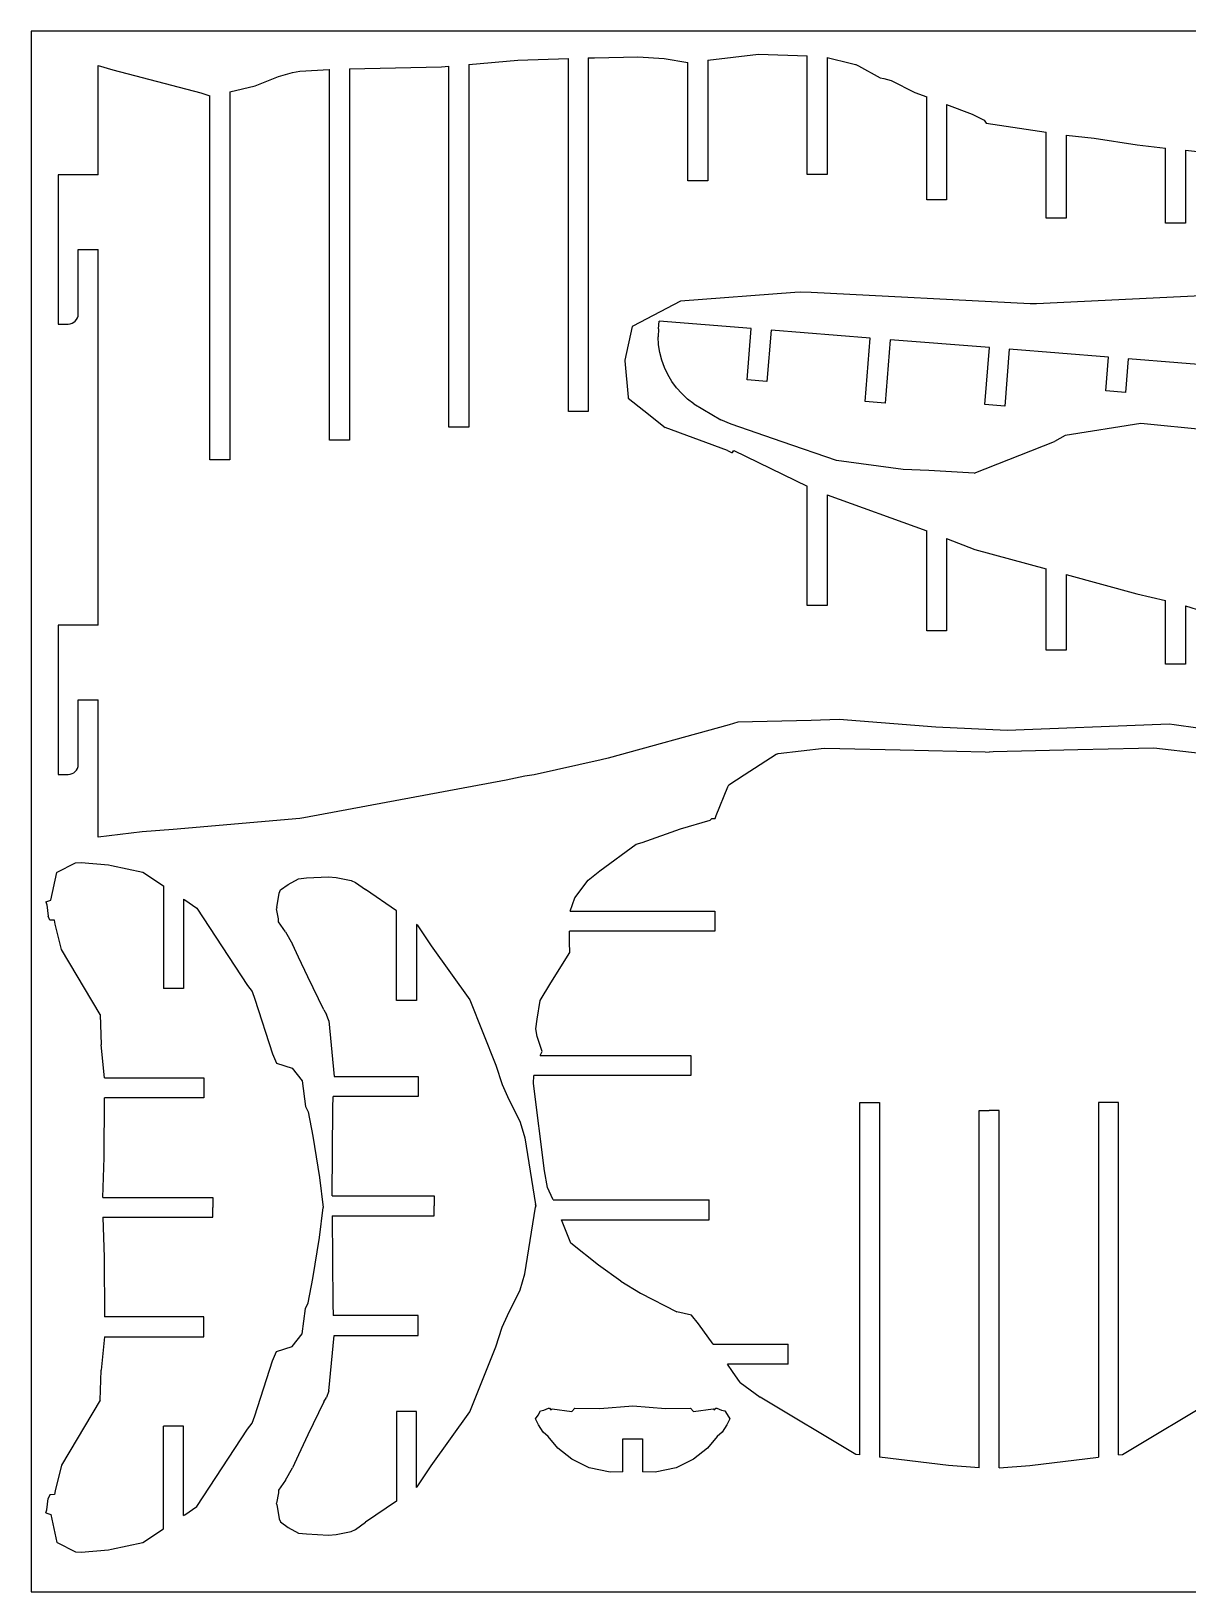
# Model space of a CAD drawing. Extents: x -403 to 998, y -258 to 587.
# Drawn here: x -403.2 to -188.3, y -258.2 to 31.8 of the extents above; entities that cross this region are included whole.
import ezdxf

# ---------------------------------------------------------------- set-up
doc = ezdxf.new("R2010")
doc.units = 0
doc.header["$MEASUREMENT"] = 0
doc.layers.add('LAYER_1', color=7, linetype='CONTINUOUS')

msp = doc.modelspace()

# ---------------------------------------------------------------- linework, layer by layer
at = {"layer": 'LAYER_1', "color": 250}
msp.add_lwpolyline([(-403.1869, -258.1988), (36.8131, -258.1988), (36.8131, 31.8012), (-403.1869, 31.8012), (-403.1869, -258.1988)], close=True, dxfattribs=at)
at = {"layer": 'LAYER_1', "color": 242}
for points in [[(-321.8685, 25.6342), (-321.8685, 25.6342), (-312.7653, 26.4171), (-312.7653, 26.4171)], [(-312.7653, 26.4171), (-312.7653, 26.4171), (-303.3685, 26.7454), (-303.3685, 26.7454)], [(-303.3685, -38.8838), (-303.3685, -38.8838), (-303.3685, 26.7454), (-303.3685, 26.7454)], [(-299.6685, 26.8438), (-299.6685, 26.8438), (-298.5097, 26.8706), (-298.5097, 26.8706)], [(-299.6685, 26.8438), (-299.6685, 26.8438), (-299.6685, -38.8838), (-299.6685, -38.8838)], [(-298.5097, 26.8706), (-298.5097, 26.8706), (-290.4744, 27.0315), (-290.4744, 27.0315)], [(-290.4744, 27.0315), (-290.4744, 27.0315), (-285.5799, 26.7025), (-285.5799, 26.7025)], [(-285.5799, 26.7025), (-285.5799, 26.7025), (-281.1686, 25.9602), (-281.1686, 25.9602)], [(-277.4687, 26.4371), (-277.4687, 26.4371), (-268.0425, 27.5663), (-268.0425, 27.5663)], [(-277.4687, 26.4371), (-277.4687, 26.4371), (-277.4687, 3.9877), (-277.4687, 3.9877)], [(-268.0425, 27.5663), (-268.0425, 27.5663), (-258.9688, 27.2406), (-258.9688, 27.2406)], [(-258.9688, 5.1713), (-258.9688, 5.1713), (-258.9688, 27.2406), (-258.9688, 27.2406)], [(-255.2688, 26.9237), (-255.2688, 26.9237), (-255.2688, 5.1713), (-255.2688, 5.1713)], [(-255.2688, 26.9237), (-255.2688, 26.9237), (-250.735, 25.8231), (-250.735, 25.8231)], [(-390.7513, 25.4514), (-390.7513, 25.4514), (-388.0354, 24.6374), (-388.0354, 24.6374)], [(-390.7513, 5.1423), (-390.7513, 5.1423), (-390.7513, 25.4514), (-390.7513, 25.4514)], [(-388.0354, 24.6374), (-388.0354, 24.6374), (-371.6432, 20.3212), (-371.6432, 20.3212)], [(-361.5772, 21.6514), (-361.5772, 21.6514), (-357.2061, 23.3707), (-357.2061, 23.3707)], [(-357.2061, 23.3707), (-357.2061, 23.3707), (-354.6612, 24.1399), (-354.6612, 24.1399)], [(-354.6612, 24.1399), (-354.6612, 24.1399), (-353.2581, 24.3552), (-353.2581, 24.3552)], [(-353.2581, 24.3552), (-353.2581, 24.3552), (-347.8413, 24.7082), (-347.8413, 24.7082)], [(-347.8413, 24.7082), (-347.8413, 24.7082), (-347.7683, 24.71), (-347.7683, 24.71)], [(-347.7683, -44.1875), (-347.7683, -44.1875), (-347.7683, 24.71), (-347.7683, 24.71)], [(-344.0683, 24.7969), (-344.0683, 24.7969), (-326.9224, 25.1997), (-326.9224, 25.1997)], [(-344.0683, 24.7969), (-344.0683, 24.7969), (-344.0683, -44.1875), (-344.0683, -44.1875)], [(-326.9224, 25.1997), (-326.9224, 25.1997), (-325.5684, 25.3161), (-325.5684, 25.3161)], [(-325.5684, -41.7585), (-325.5684, -41.7585), (-325.5684, 25.3161), (-325.5684, 25.3161)], [(-321.8685, 25.6342), (-321.8685, 25.6342), (-321.8685, -41.7585), (-321.8685, -41.7585)], [(-281.1686, 3.9877), (-281.1686, 3.9877), (-281.1686, 25.9602), (-281.1686, 25.9602)], [(-250.735, 25.8231), (-250.735, 25.8231), (-250.0262, 25.6373), (-250.0262, 25.6373)], [(-250.0262, 25.6373), (-250.0262, 25.6373), (-249.9194, 25.6061), (-249.9194, 25.6061)], [(-249.9194, 25.6061), (-249.9194, 25.6061), (-249.4496, 25.3752), (-249.4496, 25.3752)], [(-249.4496, 25.3752), (-249.4496, 25.3752), (-245.4344, 23.1587), (-245.4344, 23.1587)], [(-371.6432, 20.3212), (-371.6432, 20.3212), (-369.9681, 19.7719), (-369.9681, 19.7719)], [(-366.2682, 20.5554), (-366.2682, 20.5554), (-361.5772, 21.6514), (-361.5772, 21.6514)], [(-366.2682, 20.5554), (-366.2682, 20.5554), (-366.2682, -47.8258), (-366.2682, -47.8258)], [(-245.4344, 23.1587), (-245.4344, 23.1587), (-244.7629, 23.0438), (-244.7629, 23.0438)], [(-244.7629, 23.0438), (-244.7629, 23.0438), (-243.3912, 22.6331), (-243.3912, 22.6331)], [(-243.3912, 22.6331), (-243.3912, 22.6331), (-239.0104, 20.4395), (-239.0104, 20.4395)], [(-239.0104, 20.4395), (-239.0104, 20.4395), (-236.7689, 19.5883), (-236.7689, 19.5883)], [(-369.9681, -47.8258), (-369.9681, -47.8258), (-369.9681, 19.7719), (-369.9681, 19.7719)], [(-236.7689, 0.4541), (-236.7689, 0.4541), (-236.7689, 19.5883), (-236.7689, 19.5883)], [(-233.069, 18.1835), (-233.069, 18.1835), (-233.069, 0.4541), (-233.069, 0.4541)], [(-233.069, 18.1835), (-233.069, 18.1835), (-228.3366, 16.3866), (-228.3366, 16.3866)], [(-228.3366, 16.3866), (-228.3366, 16.3866), (-226.0815, 15.2481), (-226.0815, 15.2481)], [(-226.0815, 15.2481), (-226.0815, 15.2481), (-225.7303, 14.7336), (-225.7303, 14.7336)], [(-225.7303, 14.7336), (-225.7303, 14.7336), (-214.5691, 13.0434), (-214.5691, 13.0434)], [(-214.5691, -2.9654), (-214.5691, -2.9654), (-214.5691, 13.0434), (-214.5691, 13.0434)], [(-210.8691, 12.5068), (-210.8691, 12.5068), (-210.8691, -2.9654), (-210.8691, -2.9654)], [(-210.8691, 12.5068), (-210.8691, 12.5068), (-205.6836, 11.9291), (-205.6836, 11.9291)], [(-205.6836, 11.9291), (-205.6836, 11.9291), (-197.6885, 10.6649), (-197.6885, 10.6649)], [(-197.6885, 10.6649), (-197.6885, 10.6649), (-192.3692, 10.0862), (-192.3692, 10.0862)], [(-192.3692, -3.8636), (-192.3692, -3.8636), (-192.3692, 10.0862), (-192.3692, 10.0862)], [(-188.6692, 9.6837), (-188.6692, 9.6837), (-188.6692, -3.8636), (-188.6692, -3.8636)], [(-188.6692, 9.6837), (-188.6692, 9.6837), (-170.1693, 7.671), (-170.1693, 7.671)], [(-277.4687, 3.9877), (-277.4687, 3.9877), (-281.1686, 3.9877), (-281.1686, 3.9877)], [(-255.2688, 5.1713), (-255.2688, 5.1713), (-258.9688, 5.1713), (-258.9688, 5.1713)], [(-233.069, 0.4541), (-233.069, 0.4541), (-236.7689, 0.4541), (-236.7689, 0.4541)], [(-210.8691, -2.9654), (-210.8691, -2.9654), (-214.5691, -2.9654), (-214.5691, -2.9654)], [(-188.6692, -3.8636), (-188.6692, -3.8636), (-192.3692, -3.8636), (-192.3692, -3.8636)], [(-390.7513, -78.5587), (-390.7513, -78.5587), (-390.7513, -8.7327), (-390.7513, -8.7327)], [(-261.3038, -16.7521), (-261.3038, -16.7521), (-282.5016, -18.3776), (-282.5016, -18.3776)], [(-260.1381, -16.7089), (-260.1381, -16.7089), (-261.3038, -16.7521), (-261.3038, -16.7521)], [(-258.2383, -16.7738), (-258.2383, -16.7738), (-260.1381, -16.7089), (-260.1381, -16.7089)], [(-217.5311, -18.8756), (-217.5311, -18.8756), (-258.2383, -16.7738), (-258.2383, -16.7738)], [(-180.7016, -17.1337), (-180.7016, -17.1337), (-216.3524, -18.8711), (-216.3524, -18.8711)], [(-282.5016, -18.3776), (-282.5016, -18.3776), (-291.3859, -22.9888), (-291.3859, -22.9888)], [(-216.3524, -18.8711), (-216.3524, -18.8711), (-217.5311, -18.8756), (-217.5311, -18.8756)], [(-396.3013, -22.6077), (-395.2795, -22.6077), (-394.4513, -21.7794), (-394.4513, -20.7577)], [(-291.5106, -23.0618), (-291.5106, -23.0618), (-292.8514, -29.3513), (-292.8514, -29.3513)], [(-291.3859, -22.9888), (-291.3859, -22.9888), (-291.5106, -23.0618), (-291.5106, -23.0618)], [(-292.8514, -29.3513), (-292.8514, -29.3513), (-292.8791, -29.4569), (-292.8791, -29.4569)], [(-292.8791, -29.4569), (-292.8791, -29.4569), (-292.2598, -36.1973), (-292.2598, -36.1973)], [(-292.2598, -36.1973), (-292.2598, -36.1973), (-292.2324, -36.4031), (-292.2324, -36.4031)], [(-292.2324, -36.4031), (-292.2324, -36.4031), (-289.3642, -38.6925), (-289.3642, -38.6925)], [(-299.6685, -38.8838), (-299.6685, -38.8838), (-303.3685, -38.8838), (-303.3685, -38.8838)], [(-289.3642, -38.6925), (-289.3642, -38.6925), (-285.3848, -41.8357), (-285.3848, -41.8357)], [(-321.8685, -41.7585), (-321.8685, -41.7585), (-325.5684, -41.7585), (-325.5684, -41.7585)], [(-273.8044, -46.0856), (-273.8044, -46.0856), (-285.3848, -41.8357), (-285.3848, -41.8357)], [(-344.0683, -44.1875), (-344.0683, -44.1875), (-347.7683, -44.1875), (-347.7683, -44.1875)], [(-273.8044, -46.0856), (-273.8044, -46.0856), (-273.0423, -46.4823), (-273.0423, -46.4823)], [(-272.85, -46.4715), (-272.85, -46.4715), (-272.708, -46.193), (-272.708, -46.193)], [(-272.708, -46.193), (-272.708, -46.193), (-272.6349, -46.1616), (-272.6349, -46.1616)], [(-272.6349, -46.1616), (-272.6349, -46.1616), (-272.6079, -46.1206), (-272.6079, -46.1206)], [(-272.6079, -46.1206), (-272.6079, -46.1206), (-258.9688, -52.7234), (-258.9688, -52.7234)], [(-366.2682, -47.8258), (-366.2682, -47.8258), (-369.9681, -47.8258), (-369.9681, -47.8258)], [(-273.0423, -46.4823), (-273.0423, -46.4823), (-272.85, -46.4715), (-272.85, -46.4715)], [(-258.9688, -74.9213), (-258.9688, -74.9213), (-258.9688, -52.7234), (-258.9688, -52.7234)], [(-255.2688, -54.3613), (-255.2688, -54.3613), (-255.2688, -74.9213), (-255.2688, -74.9213)], [(-255.2688, -54.3613), (-255.2688, -54.3613), (-236.7689, -61.0371), (-236.7689, -61.0371)], [(-236.7689, -79.6552), (-236.7689, -79.6552), (-236.7689, -61.0371), (-236.7689, -61.0371)], [(-233.069, -62.4702), (-233.069, -62.4702), (-233.069, -79.6552), (-233.069, -79.6552)], [(-233.069, -62.4702), (-233.069, -62.4702), (-227.8205, -64.5134), (-227.8205, -64.5134)], [(-227.8205, -64.5134), (-227.8205, -64.5134), (-214.5691, -68.1308), (-214.5691, -68.1308)], [(-214.5691, -83.2097), (-214.5691, -83.2097), (-214.5691, -68.1308), (-214.5691, -68.1308)], [(-210.8691, -69.1407), (-210.8691, -69.1407), (-210.8691, -83.2097), (-210.8691, -83.2097)], [(-210.8691, -69.1407), (-210.8691, -69.1407), (-197.7124, -72.7322), (-197.7124, -72.7322)], [(-255.2688, -74.9213), (-255.2688, -74.9213), (-258.9688, -74.9213), (-258.9688, -74.9213)], [(-197.7124, -72.7322), (-197.7124, -72.7322), (-192.3692, -74.0193), (-192.3692, -74.0193)], [(-192.3692, -85.8014), (-192.3692, -85.8014), (-192.3692, -74.0193), (-192.3692, -74.0193)], [(-188.6692, -74.9553), (-188.6692, -74.9553), (-188.6692, -85.8014), (-188.6692, -85.8014)], [(-188.6692, -74.9553), (-188.6692, -74.9553), (-182.3392, -76.9777), (-182.3392, -76.9777)], [(-233.069, -79.6552), (-233.069, -79.6552), (-236.7689, -79.6552), (-236.7689, -79.6552)], [(-210.8691, -83.2097), (-210.8691, -83.2097), (-214.5691, -83.2097), (-214.5691, -83.2097)], [(-188.6692, -85.8014), (-188.6692, -85.8014), (-192.3692, -85.8014), (-192.3692, -85.8014)], [(-390.7513, -117.9986), (-390.7513, -117.9986), (-390.7513, -92.4337), (-390.7513, -92.4337)], [(-273.5124, -97.106), (-273.5124, -97.106), (-295.9576, -103.2937), (-295.9576, -103.2937)], [(-271.866, -96.574), (-271.866, -96.574), (-273.5124, -97.106), (-273.5124, -97.106)], [(-258.2383, -96.2649), (-258.2383, -96.2649), (-271.866, -96.574), (-271.866, -96.574)], [(-253.0207, -96.0728), (-253.0207, -96.0728), (-258.2383, -96.2649), (-258.2383, -96.2649)], [(-235.1045, -97.5521), (-235.1045, -97.5521), (-253.0207, -96.0728), (-253.0207, -96.0728)], [(-221.8181, -98.1379), (-221.8181, -98.1379), (-235.1045, -97.5521), (-235.1045, -97.5521)], [(-193.2399, -97.0249), (-193.2399, -97.0249), (-221.8181, -98.1379), (-221.8181, -98.1379)], [(-191.7189, -96.9476), (-191.7189, -96.9476), (-193.2399, -97.0249), (-193.2399, -97.0249)], [(-190.8164, -97.101), (-190.8164, -97.101), (-191.7189, -96.9476), (-191.7189, -96.9476)], [(-173.1776, -99.5904), (-173.1776, -99.5904), (-190.8164, -97.101), (-190.8164, -97.101)], [(-297.2548, -103.6253), (-297.2548, -103.6253), (-309.6954, -106.3778), (-309.6954, -106.3778)], [(-295.9576, -103.2937), (-295.9576, -103.2937), (-297.2548, -103.6253), (-297.2548, -103.6253)], [(-396.3013, -106.3087), (-395.2795, -106.3087), (-394.4513, -105.4804), (-394.4513, -104.4587)], [(-311.4619, -106.6271), (-311.4619, -106.6271), (-314.9025, -107.3498), (-314.9025, -107.3498)], [(-309.6954, -106.3778), (-309.6954, -106.3778), (-311.4619, -106.6271), (-311.4619, -106.6271)], [(-314.9025, -107.3498), (-314.9025, -107.3498), (-352.5231, -114.3588), (-352.5231, -114.3588)], [(-353.259, -114.4782), (-353.259, -114.4782), (-376.7803, -116.5307), (-376.7803, -116.5307)], [(-352.5231, -114.3588), (-352.5231, -114.3588), (-353.259, -114.4782), (-353.259, -114.4782)], [(-382.5589, -117.0039), (-382.5589, -117.0039), (-390.7513, -117.9986), (-390.7513, -117.9986)], [(-376.7803, -116.5307), (-376.7803, -116.5307), (-382.5589, -117.0039), (-382.5589, -117.0039)]]:
    msp.add_open_spline(points, degree=3, dxfattribs=at)
for points, knots in [([(-390.7513, 5.1423), (-390.7513, 5.1423), (-398.1513, 5.1423), (-398.1513, 5.1423), (-398.1513, 5.1423), (-398.1513, 5.1423), (-398.1513, -22.6077), (-398.1513, -22.6077), (-398.1513, -22.6077), (-398.1513, -22.6077), (-396.3013, -22.6077), (-396.3013, -22.6077)], [0, 0, 0, 0, 0.25, 0.25, 0.25, 0.25, 0.5, 0.5, 0.5, 0.5, 1, 1, 1, 1]), ([(-394.4513, -20.7577), (-394.4513, -20.7577), (-394.4513, -8.7327), (-394.4513, -8.7327), (-394.4513, -8.7327), (-394.4513, -8.7327), (-390.7513, -8.7327), (-390.7513, -8.7327)], [0, 0, 0, 0, 0.33333333, 0.33333333, 0.33333333, 0.33333333, 1, 1, 1, 1]), ([(-390.7513, -78.5587), (-390.7513, -78.5587), (-398.1513, -78.5587), (-398.1513, -78.5587), (-398.1513, -78.5587), (-398.1513, -78.5587), (-398.1513, -106.3087), (-398.1513, -106.3087), (-398.1513, -106.3087), (-398.1513, -106.3087), (-396.3013, -106.3087), (-396.3013, -106.3087)], [0, 0, 0, 0, 0.25, 0.25, 0.25, 0.25, 0.5, 0.5, 0.5, 0.5, 1, 1, 1, 1]), ([(-394.4513, -104.4587), (-394.4513, -104.4587), (-394.4513, -92.4337), (-394.4513, -92.4337), (-394.4513, -92.4337), (-394.4513, -92.4337), (-390.7513, -92.4337), (-390.7513, -92.4337)], [0, 0, 0, 0, 0.33333333, 0.33333333, 0.33333333, 0.33333333, 1, 1, 1, 1])]:
    msp.add_open_spline(points, degree=3, knots=knots, dxfattribs=at)
at = {"layer": 'LAYER_1'}
for points in [[(-286.642, -23.5264), (-286.642, -23.5264), (-286.464, -22.0743), (-286.464, -22.0743)], [(-269.38, -23.4475), (-269.38, -23.4475), (-286.464, -22.0743), (-286.464, -22.0743)], [(-286.642, -23.5264), (-286.642, -23.5264), (-286.6834, -24.9889), (-286.6834, -24.9889)], [(-286.5876, -26.4487), (-286.5876, -26.4487), (-286.6834, -24.9889), (-286.6834, -24.9889)], [(-270.1486, -33.0105), (-270.1486, -33.0105), (-269.38, -23.4475), (-269.38, -23.4475)], [(-265.6919, -23.7439), (-265.6919, -23.7439), (-266.4606, -33.3069), (-266.4606, -33.3069)], [(-247.2515, -25.2262), (-247.2515, -25.2262), (-265.6919, -23.7439), (-265.6919, -23.7439)], [(-248.1973, -36.9931), (-248.1973, -36.9931), (-247.2515, -25.2262), (-247.2515, -25.2262)], [(-243.5634, -25.5226), (-243.5634, -25.5226), (-244.5092, -37.2895), (-244.5092, -37.2895)], [(-225.123, -27.0049), (-225.123, -27.0049), (-243.5634, -25.5226), (-243.5634, -25.5226)], [(-286.3556, -27.8933), (-286.3556, -27.8933), (-286.5876, -26.4487), (-286.5876, -26.4487)], [(-285.9895, -29.3097), (-285.9895, -29.3097), (-286.3556, -27.8933), (-286.3556, -27.8933)], [(-225.9713, -37.5594), (-225.9713, -37.5594), (-225.123, -27.0049), (-225.123, -27.0049)], [(-221.4349, -27.3013), (-221.4349, -27.3013), (-222.2833, -37.8559), (-222.2833, -37.8559)], [(-202.9945, -28.7835), (-202.9945, -28.7835), (-221.4349, -27.3013), (-221.4349, -27.3013)], [(-203.4985, -35.0548), (-203.4985, -35.0548), (-202.9945, -28.7835), (-202.9945, -28.7835)], [(-285.4923, -30.6857), (-285.4923, -30.6857), (-285.9895, -29.3097), (-285.9895, -29.3097)], [(-284.8686, -32.0091), (-284.8686, -32.0091), (-285.4923, -30.6857), (-285.4923, -30.6857)], [(-199.3064, -29.08), (-199.3064, -29.08), (-199.8105, -35.3512), (-199.8105, -35.3512)], [(-180.866, -30.5622), (-180.866, -30.5622), (-199.3064, -29.08), (-199.3064, -29.08)], [(-284.1237, -33.2683), (-284.1237, -33.2683), (-284.8686, -32.0091), (-284.8686, -32.0091)], [(-283.2643, -34.4522), (-283.2643, -34.4522), (-284.1237, -33.2683), (-284.1237, -33.2683)], [(-282.2978, -35.5505), (-282.2978, -35.5505), (-283.2643, -34.4522), (-283.2643, -34.4522)], [(-266.4606, -33.3069), (-266.4606, -33.3069), (-270.1486, -33.0105), (-270.1486, -33.0105)], [(-281.2327, -36.5535), (-281.2327, -36.5535), (-282.2978, -35.5505), (-282.2978, -35.5505)], [(-280.0784, -37.4525), (-280.0784, -37.4525), (-281.2327, -36.5535), (-281.2327, -36.5535)], [(-280.0784, -37.4525), (-280.0784, -37.4525), (-275.0632, -40.41), (-275.0632, -40.41)], [(-244.5092, -37.2895), (-244.5092, -37.2895), (-248.1973, -36.9931), (-248.1973, -36.9931)], [(-222.2833, -37.8559), (-222.2833, -37.8559), (-225.9713, -37.5594), (-225.9713, -37.5594)], [(-199.8105, -35.3512), (-199.8105, -35.3512), (-203.4985, -35.0548), (-203.4985, -35.0548)], [(-273.0919, -41.1966), (-273.0919, -41.1966), (-275.0632, -40.41), (-275.0632, -40.41)], [(-263.6626, -44.4935), (-263.6626, -44.4935), (-273.0919, -41.1966), (-273.0919, -41.1966)], [(-211.0665, -43.319), (-211.0665, -43.319), (-213.0175, -44.4211), (-213.0175, -44.4211)], [(-196.96, -41.0932), (-196.96, -41.0932), (-211.0665, -43.319), (-211.0665, -43.319)], [(-184.5543, -42.3187), (-184.5543, -42.3187), (-196.96, -41.0932), (-196.96, -41.0932)], [(-253.5187, -47.9546), (-253.5187, -47.9546), (-263.6626, -44.4935), (-263.6626, -44.4935)], [(-227.9311, -50.3034), (-227.9311, -50.3034), (-213.0175, -44.4211), (-213.0175, -44.4211)], [(-241.1662, -49.6423), (-241.1662, -49.6423), (-253.5187, -47.9546), (-253.5187, -47.9546)], [(-236.3616, -49.8499), (-236.3616, -49.8499), (-241.1662, -49.6423), (-241.1662, -49.6423)], [(-227.9311, -50.3034), (-227.9311, -50.3034), (-236.3616, -49.8499), (-236.3616, -49.8499)], [(-264.3775, -102.4286), (-264.3775, -102.4286), (-255.8109, -101.4198), (-255.8109, -101.4198)], [(-255.8109, -101.4198), (-255.8109, -101.4198), (-252.9324, -101.48), (-252.9324, -101.48)], [(-252.9324, -101.48), (-252.9324, -101.48), (-241.7025, -101.7337), (-241.7025, -101.7337)], [(-197.432, -101.48), (-197.432, -101.48), (-208.6618, -101.7337), (-208.6618, -101.7337)], [(-194.5535, -101.4198), (-194.5535, -101.4198), (-197.432, -101.48), (-197.432, -101.48)], [(-185.9868, -102.4286), (-185.9868, -102.4286), (-194.5535, -101.4198), (-194.5535, -101.4198)], [(-270.7039, -106.3879), (-270.7039, -106.3879), (-264.7704, -102.5705), (-264.7704, -102.5705)], [(-264.7704, -102.5705), (-264.7704, -102.5705), (-264.588, -102.4788), (-264.588, -102.4788)], [(-264.588, -102.4788), (-264.588, -102.4788), (-264.5283, -102.4594), (-264.5283, -102.4594)], [(-264.5283, -102.4594), (-264.5283, -102.4594), (-264.3775, -102.4286), (-264.3775, -102.4286)], [(-241.7025, -101.7337), (-241.7025, -101.7337), (-225.9312, -102.1145), (-225.9312, -102.1145)], [(-225.9312, -102.1145), (-225.9312, -102.1145), (-225.1823, -102.1911), (-225.1823, -102.1911)], [(-224.4331, -102.1145), (-224.4331, -102.1145), (-225.1821, -102.1911), (-225.1821, -102.1911)], [(-208.6618, -101.7337), (-208.6618, -101.7337), (-224.4331, -102.1145), (-224.4331, -102.1145)], [(-273.5565, -108.2432), (-273.5565, -108.2432), (-270.7039, -106.3879), (-270.7039, -106.3879)], [(-275.8791, -113.9625), (-275.8791, -113.9625), (-273.7146, -108.5991), (-273.7146, -108.5991)], [(-273.7146, -108.5991), (-273.7146, -108.5991), (-273.5753, -108.2696), (-273.5753, -108.2696)], [(-273.5753, -108.2696), (-273.5753, -108.2696), (-273.5565, -108.2432), (-273.5565, -108.2432)], [(-282.52, -116.4046), (-282.52, -116.4046), (-277.0268, -114.7993), (-277.0268, -114.7993)], [(-277.0268, -114.7993), (-277.0268, -114.7993), (-276.702, -114.4848), (-276.702, -114.4848)], [(-276.702, -114.4848), (-276.702, -114.4848), (-276.1158, -114.4882), (-276.1158, -114.4882)], [(-276.1158, -114.4882), (-276.1158, -114.4882), (-275.8791, -113.9625), (-275.8791, -113.9625)], [(-289.6708, -118.9339), (-289.6708, -118.9339), (-282.52, -116.4046), (-282.52, -116.4046)], [(-297.5053, -124.2507), (-297.5053, -124.2507), (-290.747, -119.2577), (-290.747, -119.2577)], [(-290.747, -119.2577), (-290.747, -119.2577), (-289.6708, -118.9339), (-289.6708, -118.9339)], [(-399.5219, -129.6816), (-399.5219, -129.6816), (-398.4091, -124.51), (-398.4091, -124.51)], [(-398.3933, -124.4604), (-398.3933, -124.4604), (-398.4091, -124.51), (-398.4091, -124.51)], [(-398.3933, -124.4604), (-398.3933, -124.4604), (-398.3914, -124.4561), (-398.3914, -124.4561)], [(-398.3914, -124.4561), (-398.3914, -124.4561), (-398.3874, -124.4532), (-398.3874, -124.4532)], [(-398.3874, -124.4532), (-398.3874, -124.4532), (-394.9864, -122.7364), (-394.9864, -122.7364)], [(-394.9864, -122.7364), (-394.9864, -122.7364), (-393.9117, -122.6794), (-393.9117, -122.6794)], [(-393.9117, -122.6794), (-393.9117, -122.6794), (-388.8036, -123.1265), (-388.8036, -123.1265)], [(-388.8036, -123.1265), (-388.8036, -123.1265), (-388.236, -123.2425), (-388.236, -123.2425)], [(-388.236, -123.2425), (-388.236, -123.2425), (-382.4491, -124.4536), (-382.4491, -124.4536)], [(-382.4491, -124.4536), (-382.4491, -124.4536), (-378.5737, -127.0252), (-378.5737, -127.0252)], [(-299.6994, -125.9825), (-299.6994, -125.9825), (-297.5053, -124.2507), (-297.5053, -124.2507)], [(-378.5737, -127.0252), (-378.5737, -127.0252), (-378.5737, -146.0957), (-378.5737, -146.0957)], [(-356.8766, -127.782), (-356.8766, -127.782), (-355.4561, -126.7375), (-355.4561, -126.7375)], [(-355.4561, -126.7375), (-355.4561, -126.7375), (-353.4885, -125.7096), (-353.4885, -125.7096)], [(-353.4885, -125.7096), (-353.4885, -125.7096), (-352.0399, -125.5421), (-352.0399, -125.5421)], [(-352.0399, -125.5421), (-352.0399, -125.5421), (-347.9481, -125.3255), (-347.9481, -125.3255)], [(-347.9481, -125.3255), (-347.9481, -125.3255), (-346.5041, -125.4519), (-346.5041, -125.4519)], [(-346.5041, -125.4519), (-346.5041, -125.4519), (-343.7464, -126.0155), (-343.7464, -126.0155)], [(-343.7464, -126.0155), (-343.7464, -126.0155), (-342.9292, -126.375), (-342.9292, -126.375)], [(-342.9292, -126.375), (-342.9292, -126.375), (-341.0488, -127.7194), (-341.0488, -127.7194)], [(-302.1801, -129.2591), (-302.1801, -129.2591), (-299.6994, -125.9825), (-299.6994, -125.9825)], [(-400.4573, -130.0088), (-400.4573, -130.0088), (-399.5219, -129.6816), (-399.5219, -129.6816)], [(-400.4573, -130.0088), (-400.4573, -130.0088), (-400.3141, -130.5398), (-400.3141, -130.5398)], [(-374.8737, -129.4803), (-374.8737, -129.4803), (-374.8737, -146.0957), (-374.8737, -146.0957)], [(-374.8737, -129.4803), (-374.8737, -129.4803), (-374.6658, -129.6182), (-374.6658, -129.6182)], [(-374.6658, -129.6182), (-374.6658, -129.6182), (-372.4194, -131.1545), (-372.4194, -131.1545)], [(-357.531, -131.0144), (-357.531, -131.0144), (-357.1357, -128.3675), (-357.1357, -128.3675)], [(-357.1357, -128.3675), (-357.1357, -128.3675), (-356.8766, -127.782), (-356.8766, -127.782)], [(-335.306, -131.6469), (-335.306, -131.6469), (-341.0488, -127.7194), (-341.0488, -127.7194)], [(-303.0203, -131.7246), (-303.0203, -131.7246), (-302.1801, -129.2591), (-302.1801, -129.2591)], [(-400.3141, -130.5398), (-400.3141, -130.5398), (-400.0585, -132.6622), (-400.0585, -132.6622)], [(-399.7488, -133.3714), (-399.7488, -133.3714), (-400.0585, -132.6622), (-400.0585, -132.6622)], [(-398.8489, -133.4014), (-398.8489, -133.4014), (-399.7488, -133.3714), (-399.7488, -133.3714)], [(-372.4194, -131.1545), (-372.4194, -131.1545), (-362.9667, -145.5394), (-362.9667, -145.5394)], [(-357.531, -131.0144), (-357.531, -131.0144), (-357.5787, -131.2942), (-357.5787, -131.2942)], [(-357.251, -133.1748), (-357.251, -133.1748), (-357.5787, -131.2942), (-357.5787, -131.2942)], [(-357.202, -133.699), (-357.202, -133.699), (-357.251, -133.1748), (-357.251, -133.1748)], [(-335.306, -148.3129), (-335.306, -148.3129), (-335.306, -131.6469), (-335.306, -131.6469)], [(-303.0203, -131.7246), (-303.0203, -131.7246), (-276.1262, -131.7246), (-276.1262, -131.7246)], [(-276.1262, -131.7246), (-276.1262, -131.7246), (-276.1262, -135.4246), (-276.1262, -135.4246)], [(-398.7071, -134.1111), (-398.7071, -134.1111), (-398.8489, -133.4014), (-398.8489, -133.4014)], [(-397.5621, -138.8275), (-397.5621, -138.8275), (-398.7071, -134.1111), (-398.7071, -134.1111)], [(-355.9063, -135.5451), (-355.9063, -135.5451), (-357.202, -133.699), (-357.202, -133.699)], [(-355.9063, -135.5451), (-355.9063, -135.5451), (-354.6562, -137.8239), (-354.6562, -137.8239)], [(-331.4565, -134.2796), (-331.4565, -134.2796), (-331.606, -134.1774), (-331.606, -134.1774)], [(-331.606, -134.1774), (-331.606, -134.1774), (-331.606, -148.3129), (-331.606, -148.3129)], [(-331.4565, -134.2796), (-331.4565, -134.2796), (-328.8886, -138.1874), (-328.8886, -138.1874)], [(-303.1793, -137.4684), (-303.1793, -137.4684), (-303.1525, -135.4246), (-303.1525, -135.4246)], [(-276.1262, -135.4246), (-276.1262, -135.4246), (-303.1525, -135.4246), (-303.1525, -135.4246)], [(-390.3547, -150.9105), (-390.3547, -150.9105), (-397.5621, -138.8275), (-397.5621, -138.8275)], [(-353.5455, -140.2486), (-353.5455, -140.2486), (-354.6562, -137.8239), (-354.6562, -137.8239)], [(-328.8886, -138.1874), (-328.8886, -138.1874), (-321.6719, -148.2128), (-321.6719, -148.2128)], [(-303.0737, -139.4058), (-303.0737, -139.4058), (-303.1793, -137.4684), (-303.1793, -137.4684)], [(-351.7928, -143.9486), (-351.7928, -143.9486), (-353.5455, -140.2486), (-353.5455, -140.2486)], [(-306.6233, -145.0615), (-306.6233, -145.0615), (-303.0737, -139.4058), (-303.0737, -139.4058)], [(-348.778, -150.0713), (-348.778, -150.0713), (-351.7928, -143.9486), (-351.7928, -143.9486)], [(-374.8737, -146.0957), (-374.8737, -146.0957), (-378.5737, -146.0957), (-378.5737, -146.0957)], [(-362.9667, -145.5394), (-362.9667, -145.5394), (-362.1487, -146.6757), (-362.1487, -146.6757)], [(-362.1487, -146.6757), (-362.1487, -146.6757), (-361.6003, -148.0486), (-361.6003, -148.0486)], [(-308.6317, -148.3489), (-308.6317, -148.3489), (-306.6233, -145.0615), (-306.6233, -145.0615)], [(-361.6003, -148.0486), (-361.6003, -148.0486), (-358.3748, -158.2302), (-358.3748, -158.2302)], [(-348.778, -150.0713), (-348.778, -150.0713), (-348.3038, -150.9212), (-348.3038, -150.9212)], [(-331.606, -148.3129), (-331.606, -148.3129), (-335.306, -148.3129), (-335.306, -148.3129)], [(-321.6719, -148.2128), (-321.6719, -148.2128), (-316.834, -160.3247), (-316.834, -160.3247)], [(-309.179, -151.8095), (-309.179, -151.8095), (-308.6317, -148.3489), (-308.6317, -148.3489)], [(-390.3547, -150.9105), (-390.3547, -150.9105), (-390.1567, -156.5319), (-390.1567, -156.5319)], [(-347.8911, -152.1125), (-347.8911, -152.1125), (-348.3038, -150.9212), (-348.3038, -150.9212)], [(-347.8911, -152.1125), (-347.8911, -152.1125), (-346.9042, -162.4485), (-346.9042, -162.4485)], [(-309.4236, -153.5802), (-309.4236, -153.5802), (-309.179, -151.8095), (-309.179, -151.8095)], [(-309.1921, -155.0059), (-309.1921, -155.0059), (-309.4236, -153.5802), (-309.4236, -153.5802)], [(-389.5883, -162.7113), (-389.5883, -162.7113), (-390.1567, -156.5319), (-390.1567, -156.5319)], [(-308.2461, -157.8212), (-308.2461, -157.8212), (-309.1921, -155.0059), (-309.1921, -155.0059)], [(-358.3748, -158.2302), (-358.3748, -158.2302), (-357.5756, -159.9489), (-357.5756, -159.9489)], [(-308.582, -158.5494), (-308.582, -158.5494), (-308.2461, -157.8212), (-308.2461, -157.8212)], [(-308.582, -158.5494), (-308.582, -158.5494), (-280.612, -158.5494), (-280.612, -158.5494)], [(-280.612, -158.5494), (-280.612, -158.5494), (-280.612, -162.2494), (-280.612, -162.2494)], [(-357.5756, -159.9489), (-357.5756, -159.9489), (-354.6627, -160.8935), (-354.6627, -160.8935)], [(-354.6627, -160.8935), (-354.6627, -160.8935), (-352.8391, -163.2681), (-352.8391, -163.2681)], [(-316.834, -160.3247), (-316.834, -160.3247), (-315.6828, -163.9586), (-315.6828, -163.9586)], [(-309.8386, -163.7623), (-309.8386, -163.7623), (-309.7661, -162.2494), (-309.7661, -162.2494)], [(-280.612, -162.2494), (-280.612, -162.2494), (-309.7661, -162.2494), (-309.7661, -162.2494)], [(-389.5883, -162.7113), (-389.5883, -162.7113), (-371.1016, -162.7113), (-371.1016, -162.7113)], [(-371.1016, -162.7113), (-371.1016, -162.7113), (-371.1016, -166.4113), (-371.1016, -166.4113)], [(-352.8391, -163.2681), (-352.8391, -163.2681), (-352.2206, -167.991), (-352.2206, -167.991)], [(-346.9042, -162.4485), (-346.9042, -162.4485), (-331.2534, -162.4485), (-331.2534, -162.4485)], [(-331.2534, -162.4485), (-331.2534, -162.4485), (-331.2534, -166.1485), (-331.2534, -166.1485)], [(-315.6828, -163.9586), (-315.6828, -163.9586), (-314.6559, -166.167), (-314.6559, -166.167)], [(-307.8319, -179.9948), (-307.8319, -179.9948), (-309.8386, -163.7623), (-309.8386, -163.7623)], [(-389.6143, -177.4718), (-389.6143, -177.4718), (-389.5451, -166.4113), (-389.5451, -166.4113)], [(-371.1016, -166.4113), (-371.1016, -166.4113), (-389.5451, -166.4113), (-389.5451, -166.4113)], [(-352.2206, -167.991), (-352.2206, -167.991), (-351.6892, -169.0235), (-351.6892, -169.0235)], [(-347.1646, -168.309), (-347.1646, -168.309), (-347.0662, -166.1485), (-347.0662, -166.1485)], [(-331.2534, -166.1485), (-331.2534, -166.1485), (-347.0662, -166.1485), (-347.0662, -166.1485)], [(-314.6559, -166.167), (-314.6559, -166.167), (-312.2964, -170.9164), (-312.2964, -170.9164)], [(-249.2321, -232.7524), (-249.2321, -232.7524), (-249.2321, -167.2904), (-249.2321, -167.2904)], [(-249.2321, -167.2904), (-249.2321, -167.2904), (-245.5321, -167.2904), (-245.5321, -167.2904)], [(-245.5321, -167.2904), (-245.5321, -167.2904), (-245.5321, -233.1981), (-245.5321, -233.1981)], [(-201.1322, -167.2904), (-201.1322, -167.2904), (-204.8322, -167.2904), (-204.8322, -167.2904)], [(-204.8322, -167.2904), (-204.8322, -167.2904), (-204.8322, -233.1981), (-204.8322, -233.1981)], [(-201.1322, -232.7524), (-201.1322, -232.7524), (-201.1322, -167.2904), (-201.1322, -167.2904)], [(-351.6892, -169.0235), (-351.6892, -169.0235), (-350.85, -173.5547), (-350.85, -173.5547)], [(-347.2421, -184.6484), (-347.2421, -184.6484), (-347.1646, -168.309), (-347.1646, -168.309)], [(-312.2964, -170.9164), (-312.2964, -170.9164), (-311.4595, -173.8589), (-311.4595, -173.8589)], [(-227.0322, -235.172), (-227.0322, -235.172), (-227.0322, -168.7516), (-227.0322, -168.7516)], [(-227.0322, -168.7516), (-227.0322, -168.7516), (-225.1822, -168.7516), (-225.1822, -168.7516)], [(-223.3321, -168.7516), (-223.3321, -168.7516), (-225.1822, -168.7516), (-225.1822, -168.7516)], [(-223.3321, -235.172), (-223.3321, -235.172), (-223.3321, -168.7516), (-223.3321, -168.7516)], [(-350.85, -173.5547), (-350.85, -173.5547), (-349.6091, -181.1861), (-349.6091, -181.1861)], [(-311.4595, -173.8589), (-311.4595, -173.8589), (-309.4437, -186.2559), (-309.4437, -186.2559)], [(-389.8967, -184.9112), (-389.8967, -184.9112), (-389.6143, -177.4718), (-389.6143, -177.4718)], [(-349.6091, -181.1861), (-349.6091, -181.1861), (-348.9246, -186.7611), (-348.9246, -186.7611)], [(-307.2173, -183.0891), (-307.2173, -183.0891), (-307.8319, -179.9948), (-307.8319, -179.9948)], [(-389.8967, -184.9112), (-389.8967, -184.9112), (-369.4457, -184.9112), (-369.4457, -184.9112)], [(-369.4457, -184.9112), (-369.4457, -184.9112), (-369.4457, -186.7612), (-369.4457, -186.7612)], [(-347.2421, -184.6484), (-347.2421, -184.6484), (-328.3323, -184.6484), (-328.3323, -184.6484)], [(-328.3323, -184.6484), (-328.3323, -184.6484), (-328.3323, -186.4984), (-328.3323, -186.4984)], [(-306.2336, -185.2118), (-306.2336, -185.2118), (-307.2173, -183.0891), (-307.2173, -183.0891)], [(-306.1675, -185.3743), (-306.1675, -185.3743), (-306.2336, -185.2118), (-306.2336, -185.2118)], [(-306.1675, -185.3743), (-306.1675, -185.3743), (-277.1976, -185.3743), (-277.1976, -185.3743)], [(-277.1976, -189.0743), (-277.1976, -189.0743), (-277.1976, -185.3743), (-277.1976, -185.3743)], [(-369.4457, -188.6112), (-369.4457, -188.6112), (-369.4457, -186.7612), (-369.4457, -186.7612)], [(-349.6091, -192.3363), (-349.6091, -192.3363), (-348.9246, -186.7613), (-348.9246, -186.7613)], [(-347.2421, -188.3484), (-347.2421, -188.3484), (-347.1646, -204.6878), (-347.1646, -204.6878)], [(-347.2421, -188.3484), (-347.2421, -188.3484), (-328.3323, -188.3484), (-328.3323, -188.3484)], [(-328.3323, -188.3484), (-328.3323, -188.3484), (-328.3323, -186.4984), (-328.3323, -186.4984)], [(-311.4595, -199.1379), (-311.4595, -199.1379), (-309.4437, -186.7408), (-309.4437, -186.7408)], [(-309.4437, -186.2559), (-309.4437, -186.2559), (-309.4139, -186.4984), (-309.4139, -186.4984)], [(-309.4139, -186.4984), (-309.4139, -186.4984), (-309.4437, -186.256), (-309.4437, -186.256)], [(-309.4139, -186.4984), (-309.4139, -186.4984), (-309.4437, -186.7408), (-309.4437, -186.7408)], [(-309.4437, -186.7408), (-309.4437, -186.7408), (-309.4139, -186.4984), (-309.4139, -186.4984)], [(-389.8967, -188.6112), (-389.8967, -188.6112), (-389.6143, -196.0506), (-389.6143, -196.0506)], [(-389.8967, -188.6112), (-389.8967, -188.6112), (-369.4457, -188.6112), (-369.4457, -188.6112)], [(-302.8973, -193.4157), (-302.8973, -193.4157), (-304.6628, -189.0743), (-304.6628, -189.0743)], [(-304.6628, -189.0743), (-304.6628, -189.0743), (-277.1976, -189.0743), (-277.1976, -189.0743)], [(-350.85, -199.9677), (-350.85, -199.9677), (-349.6091, -192.3363), (-349.6091, -192.3363)], [(-297.7875, -197.4939), (-297.7875, -197.4939), (-302.8973, -193.4157), (-302.8973, -193.4157)], [(-389.6143, -196.0506), (-389.6143, -196.0506), (-389.5451, -207.1111), (-389.5451, -207.1111)], [(-351.6892, -204.4989), (-351.6892, -204.4989), (-350.85, -199.9677), (-350.85, -199.9677)], [(-312.2964, -202.0804), (-312.2964, -202.0804), (-311.4595, -199.1379), (-311.4595, -199.1379)], [(-293.6319, -200.4984), (-293.6319, -200.4984), (-297.7875, -197.4939), (-297.7875, -197.4939)], [(-314.6559, -206.8298), (-314.6559, -206.8298), (-312.2964, -202.0804), (-312.2964, -202.0804)], [(-293.6319, -200.4984), (-293.6319, -200.4984), (-289.9318, -202.7281), (-289.9318, -202.7281)], [(-289.9318, -202.7281), (-289.9318, -202.7281), (-283.2372, -206.1623), (-283.2372, -206.1623)], [(-352.8391, -210.2543), (-352.8391, -210.2543), (-352.2206, -205.5314), (-352.2206, -205.5314)], [(-352.2206, -205.5314), (-352.2206, -205.5314), (-351.6892, -204.4989), (-351.6892, -204.4989)], [(-347.1646, -204.6878), (-347.1646, -204.6878), (-347.0662, -206.8483), (-347.0662, -206.8483)], [(-371.1016, -207.1111), (-371.1016, -207.1111), (-389.5451, -207.1111), (-389.5451, -207.1111)], [(-371.1016, -210.8111), (-371.1016, -210.8111), (-371.1016, -207.1111), (-371.1016, -207.1111)], [(-331.2534, -206.8483), (-331.2534, -206.8483), (-347.0662, -206.8483), (-347.0662, -206.8483)], [(-331.2534, -210.5483), (-331.2534, -210.5483), (-331.2534, -206.8483), (-331.2534, -206.8483)], [(-315.6828, -209.0382), (-315.6828, -209.0382), (-314.6559, -206.8298), (-314.6559, -206.8298)], [(-280.4679, -206.8125), (-280.4679, -206.8125), (-283.2372, -206.1623), (-283.2372, -206.1623)], [(-279.1935, -208.4105), (-279.1935, -208.4105), (-280.4679, -206.8125), (-280.4679, -206.8125)], [(-276.4766, -212.1991), (-276.4766, -212.1991), (-279.1935, -208.4105), (-279.1935, -208.4105)], [(-389.5883, -210.8111), (-389.5883, -210.8111), (-390.1567, -216.9905), (-390.1567, -216.9905)], [(-389.5883, -210.8111), (-389.5883, -210.8111), (-371.1016, -210.8111), (-371.1016, -210.8111)], [(-354.6627, -212.6289), (-354.6627, -212.6289), (-352.8391, -210.2543), (-352.8391, -210.2543)], [(-347.8911, -220.8843), (-347.8911, -220.8843), (-346.9042, -210.5483), (-346.9042, -210.5483)], [(-346.9042, -210.5483), (-346.9042, -210.5483), (-331.2534, -210.5483), (-331.2534, -210.5483)], [(-316.834, -212.6721), (-316.834, -212.6721), (-315.6828, -209.0382), (-315.6828, -209.0382)], [(-358.3748, -215.2922), (-358.3748, -215.2922), (-357.5756, -213.5735), (-357.5756, -213.5735)], [(-357.5756, -213.5735), (-357.5756, -213.5735), (-354.6627, -212.6289), (-354.6627, -212.6289)], [(-321.6719, -224.784), (-321.6719, -224.784), (-316.834, -212.6721), (-316.834, -212.6721)], [(-276.4766, -212.1991), (-276.4766, -212.1991), (-262.5183, -212.1991), (-262.5183, -212.1991)], [(-262.5183, -215.8992), (-262.5183, -215.8992), (-262.5183, -212.1991), (-262.5183, -212.1991)], [(-390.3547, -222.6119), (-390.3547, -222.6119), (-390.1567, -216.9905), (-390.1567, -216.9905)], [(-361.6003, -225.4738), (-361.6003, -225.4738), (-358.3748, -215.2922), (-358.3748, -215.2922)], [(-272.8663, -217.2336), (-272.8663, -217.2336), (-273.8233, -215.8992), (-273.8233, -215.8992)], [(-262.5183, -215.8992), (-262.5183, -215.8992), (-273.8233, -215.8992), (-273.8233, -215.8992)], [(-271.432, -219.3017), (-271.432, -219.3017), (-272.8663, -217.2336), (-272.8663, -217.2336)], [(-271.432, -219.3017), (-271.432, -219.3017), (-267.732, -222.0482), (-267.732, -222.0482)], [(-390.3547, -222.6119), (-390.3547, -222.6119), (-397.5621, -234.695), (-397.5621, -234.695)], [(-348.778, -222.9254), (-348.778, -222.9254), (-351.7928, -229.0482), (-351.7928, -229.0482)], [(-348.778, -222.9254), (-348.778, -222.9254), (-348.3038, -222.0755), (-348.3038, -222.0755)], [(-347.8911, -220.8843), (-347.8911, -220.8843), (-348.3038, -222.0755), (-348.3038, -222.0755)], [(-249.9581, -232.665), (-249.9581, -232.665), (-267.732, -222.0482), (-267.732, -222.0482)], [(-200.4062, -232.665), (-200.4062, -232.665), (-182.6324, -222.0482), (-182.6324, -222.0482)], [(-362.1487, -226.8467), (-362.1487, -226.8467), (-361.6003, -225.4738), (-361.6003, -225.4738)], [(-331.606, -224.6838), (-331.606, -224.6838), (-335.306, -224.6838), (-335.306, -224.6838)], [(-335.306, -224.6838), (-335.306, -224.6838), (-335.306, -241.3499), (-335.306, -241.3499)], [(-331.606, -238.8194), (-331.606, -238.8194), (-331.606, -224.6838), (-331.606, -224.6838)], [(-328.8886, -234.8093), (-328.8886, -234.8093), (-321.6719, -224.784), (-321.6719, -224.784)], [(-309.4627, -226.0691), (-309.4627, -226.0691), (-308.9791, -225.375), (-308.9791, -225.375)], [(-308.8854, -227.1939), (-308.8854, -227.1939), (-309.4627, -226.0691), (-309.4627, -226.0691)], [(-308.9791, -225.375), (-308.9791, -225.375), (-308.5509, -224.5564), (-308.5509, -224.5564)], [(-308.5509, -224.5564), (-308.5509, -224.5564), (-307.935, -224.4315), (-307.935, -224.4315)], [(-307.935, -224.4315), (-307.935, -224.4315), (-307.0521, -224.0658), (-307.0521, -224.0658)], [(-307.0521, -224.0658), (-307.0521, -224.0658), (-306.8506, -224.0704), (-306.8506, -224.0704)], [(-306.8506, -224.0704), (-306.8506, -224.0704), (-306.6073, -224.3604), (-306.6073, -224.3604)], [(-306.6073, -224.3604), (-306.6073, -224.3604), (-306.4722, -224.31), (-306.4722, -224.31)], [(-306.4722, -224.31), (-306.4722, -224.31), (-306.3841, -224.2247), (-306.3841, -224.2247)], [(-306.3841, -224.2247), (-306.3841, -224.2247), (-302.7222, -224.6867), (-302.7222, -224.6867)], [(-302.7222, -224.6867), (-302.7222, -224.6867), (-302.1408, -224.077), (-302.1408, -224.077)], [(-302.1408, -224.077), (-302.1408, -224.077), (-297.5072, -224.1466), (-297.5072, -224.1466)], [(-297.5072, -224.1466), (-297.5072, -224.1466), (-291.4162, -223.6369), (-291.4162, -223.6369)], [(-291.4162, -223.6369), (-291.4162, -223.6369), (-285.3253, -224.1466), (-285.3253, -224.1466)], [(-285.3253, -224.1466), (-285.3253, -224.1466), (-280.6917, -224.077), (-280.6917, -224.077)], [(-280.6917, -224.077), (-280.6917, -224.077), (-280.1103, -224.6867), (-280.1103, -224.6867)], [(-280.1103, -224.6867), (-280.1103, -224.6867), (-276.4483, -224.2247), (-276.4483, -224.2247)], [(-276.4483, -224.2247), (-276.4483, -224.2247), (-276.3602, -224.31), (-276.3602, -224.31)], [(-276.3602, -224.31), (-276.3602, -224.31), (-276.2251, -224.3604), (-276.2251, -224.3604)], [(-276.2251, -224.3604), (-276.2251, -224.3604), (-275.9819, -224.0704), (-275.9819, -224.0704)], [(-275.9819, -224.0704), (-275.9819, -224.0704), (-275.7803, -224.0658), (-275.7803, -224.0658)], [(-275.7803, -224.0658), (-275.7803, -224.0658), (-274.8975, -224.4315), (-274.8975, -224.4315)], [(-274.8975, -224.4315), (-274.8975, -224.4315), (-274.2817, -224.5564), (-274.2817, -224.5564)], [(-274.2817, -224.5564), (-274.2817, -224.5564), (-274.1493, -224.7517), (-274.1493, -224.7517)], [(-274.1493, -224.7517), (-274.1493, -224.7517), (-273.3699, -226.0691), (-273.3699, -226.0691)], [(-273.3699, -226.0691), (-273.3699, -226.0691), (-273.9471, -227.1939), (-273.9471, -227.1939)], [(-374.8737, -227.4267), (-374.8737, -227.4267), (-378.5737, -227.4267), (-378.5737, -227.4267)], [(-378.5737, -246.4972), (-378.5737, -246.4972), (-378.5737, -227.4267), (-378.5737, -227.4267)], [(-374.8737, -244.0421), (-374.8737, -244.0421), (-374.8737, -227.4267), (-374.8737, -227.4267)], [(-372.4194, -242.3679), (-372.4194, -242.3679), (-362.9667, -227.983), (-362.9667, -227.983)], [(-362.9667, -227.983), (-362.9667, -227.983), (-362.1487, -226.8467), (-362.1487, -226.8467)], [(-351.7928, -229.0482), (-351.7928, -229.0482), (-353.5455, -232.7481), (-353.5455, -232.7481)], [(-308.074, -228.5521), (-308.074, -228.5521), (-308.8854, -227.1939), (-308.8854, -227.1939)], [(-307.1478, -229.3692), (-307.1478, -229.3692), (-308.074, -228.5521), (-308.074, -228.5521)], [(-274.7585, -228.5521), (-274.7585, -228.5521), (-275.6847, -229.3692), (-275.6847, -229.3692)], [(-273.9471, -227.1939), (-273.9471, -227.1939), (-274.7585, -228.5521), (-274.7585, -228.5521)], [(-305.3141, -231.5085), (-305.3141, -231.5085), (-307.1478, -229.3692), (-307.1478, -229.3692)], [(-302.7241, -233.5279), (-302.7241, -233.5279), (-305.3141, -231.5085), (-305.3141, -231.5085)], [(-293.2662, -235.9071), (-293.2662, -235.9071), (-293.2662, -229.7547), (-293.2662, -229.7547)], [(-293.2662, -229.7547), (-293.2662, -229.7547), (-289.5663, -229.7547), (-289.5663, -229.7547)], [(-289.5663, -229.7547), (-289.5663, -229.7547), (-289.5663, -235.9071), (-289.5663, -235.9071)], [(-277.5184, -231.5085), (-277.5184, -231.5085), (-280.1084, -233.5279), (-280.1084, -233.5279)], [(-275.6847, -229.3692), (-275.6847, -229.3692), (-277.5184, -231.5085), (-277.5184, -231.5085)], [(-397.5621, -234.695), (-397.5621, -234.695), (-398.7071, -239.4113), (-398.7071, -239.4113)], [(-353.5455, -232.7481), (-353.5455, -232.7481), (-354.6562, -235.1729), (-354.6562, -235.1729)], [(-331.4565, -238.7171), (-331.4565, -238.7171), (-328.8886, -234.8093), (-328.8886, -234.8093)], [(-299.4951, -235.1749), (-299.4951, -235.1749), (-302.7241, -233.5279), (-302.7241, -233.5279)], [(-280.1084, -233.5279), (-280.1084, -233.5279), (-283.3374, -235.1749), (-283.3374, -235.1749)], [(-249.2321, -232.7524), (-249.2321, -232.7524), (-249.9581, -232.665), (-249.9581, -232.665)], [(-232.7288, -234.7404), (-232.7288, -234.7404), (-245.5321, -233.1981), (-245.5321, -233.1981)], [(-227.0322, -235.172), (-227.0322, -235.172), (-232.7288, -234.7404), (-232.7288, -234.7404)], [(-223.3321, -235.172), (-223.3321, -235.172), (-217.6355, -234.7404), (-217.6355, -234.7404)], [(-217.6355, -234.7404), (-217.6355, -234.7404), (-204.8322, -233.1981), (-204.8322, -233.1981)], [(-201.1322, -232.7524), (-201.1322, -232.7524), (-200.4062, -232.665), (-200.4062, -232.665)], [(-355.9063, -237.4517), (-355.9063, -237.4517), (-357.202, -239.2978), (-357.202, -239.2978)], [(-355.9063, -237.4517), (-355.9063, -237.4517), (-354.6562, -235.1729), (-354.6562, -235.1729)], [(-295.6003, -235.951), (-295.6003, -235.951), (-299.4951, -235.1749), (-299.4951, -235.1749)], [(-293.2662, -235.9071), (-293.2662, -235.9071), (-295.6003, -235.951), (-295.6003, -235.951)], [(-287.2322, -235.951), (-287.2322, -235.951), (-289.5663, -235.9071), (-289.5663, -235.9071)], [(-283.3374, -235.1749), (-283.3374, -235.1749), (-287.2322, -235.951), (-287.2322, -235.951)], [(-399.7488, -240.151), (-399.7488, -240.151), (-400.0585, -240.8602), (-400.0585, -240.8602)], [(-398.8489, -240.121), (-398.8489, -240.121), (-399.7488, -240.151), (-399.7488, -240.151)], [(-398.7071, -239.4113), (-398.7071, -239.4113), (-398.8489, -240.121), (-398.8489, -240.121)], [(-357.251, -239.822), (-357.251, -239.822), (-357.5787, -241.7025), (-357.5787, -241.7025)], [(-357.202, -239.2978), (-357.202, -239.2978), (-357.251, -239.822), (-357.251, -239.822)], [(-331.4565, -238.7171), (-331.4565, -238.7171), (-331.606, -238.8194), (-331.606, -238.8194)], [(-400.4573, -243.5136), (-400.4573, -243.5136), (-400.3141, -242.9826), (-400.3141, -242.9826)], [(-400.4573, -243.5136), (-400.4573, -243.5136), (-399.5219, -243.8408), (-399.5219, -243.8408)], [(-400.3141, -242.9826), (-400.3141, -242.9826), (-400.0585, -240.8602), (-400.0585, -240.8602)], [(-374.6658, -243.9042), (-374.6658, -243.9042), (-372.4194, -242.3679), (-372.4194, -242.3679)], [(-357.531, -241.9823), (-357.531, -241.9823), (-357.5787, -241.7025), (-357.5787, -241.7025)], [(-357.531, -241.9823), (-357.531, -241.9823), (-357.1357, -244.6293), (-357.1357, -244.6293)], [(-335.306, -241.3498), (-335.306, -241.3498), (-341.0488, -245.2774), (-341.0488, -245.2774)], [(-399.5219, -243.8408), (-399.5219, -243.8408), (-398.4091, -249.0124), (-398.4091, -249.0124)], [(-382.4491, -249.0688), (-382.4491, -249.0688), (-378.5737, -246.4972), (-378.5737, -246.4972)], [(-374.8737, -244.0421), (-374.8737, -244.0421), (-374.6658, -243.9042), (-374.6658, -243.9042)], [(-357.1357, -244.6293), (-357.1357, -244.6293), (-356.8766, -245.2148), (-356.8766, -245.2148)], [(-356.8766, -245.2148), (-356.8766, -245.2148), (-355.4561, -246.2593), (-355.4561, -246.2593)], [(-355.4561, -246.2593), (-355.4561, -246.2593), (-353.4885, -247.2872), (-353.4885, -247.2872)], [(-342.9292, -246.6218), (-342.9292, -246.6218), (-341.0488, -245.2774), (-341.0488, -245.2774)], [(-398.3933, -249.062), (-398.3933, -249.062), (-398.4091, -249.0124), (-398.4091, -249.0124)], [(-398.3933, -249.062), (-398.3933, -249.062), (-398.3914, -249.0663), (-398.3914, -249.0663)], [(-398.3914, -249.0663), (-398.3914, -249.0663), (-398.3874, -249.0692), (-398.3874, -249.0692)], [(-398.3874, -249.0692), (-398.3874, -249.0692), (-394.9864, -250.786), (-394.9864, -250.786)], [(-388.236, -250.2799), (-388.236, -250.2799), (-382.4491, -249.0688), (-382.4491, -249.0688)], [(-353.4885, -247.2872), (-353.4885, -247.2872), (-352.0399, -247.4546), (-352.0399, -247.4546)], [(-352.0399, -247.4546), (-352.0399, -247.4546), (-347.9481, -247.6712), (-347.9481, -247.6712)], [(-347.9481, -247.6712), (-347.9481, -247.6712), (-346.5041, -247.5449), (-346.5041, -247.5449)], [(-346.5041, -247.5449), (-346.5041, -247.5449), (-343.7464, -246.9813), (-343.7464, -246.9813)], [(-343.7464, -246.9813), (-343.7464, -246.9813), (-342.9292, -246.6218), (-342.9292, -246.6218)], [(-394.9864, -250.786), (-394.9864, -250.786), (-393.9117, -250.843), (-393.9117, -250.843)], [(-393.9117, -250.843), (-393.9117, -250.843), (-388.8036, -250.396), (-388.8036, -250.396)], [(-388.8036, -250.396), (-388.8036, -250.396), (-388.236, -250.2799), (-388.236, -250.2799)]]:
    msp.add_open_spline(points, degree=3, dxfattribs=at)

doc.saveas('drawing.dxf')
